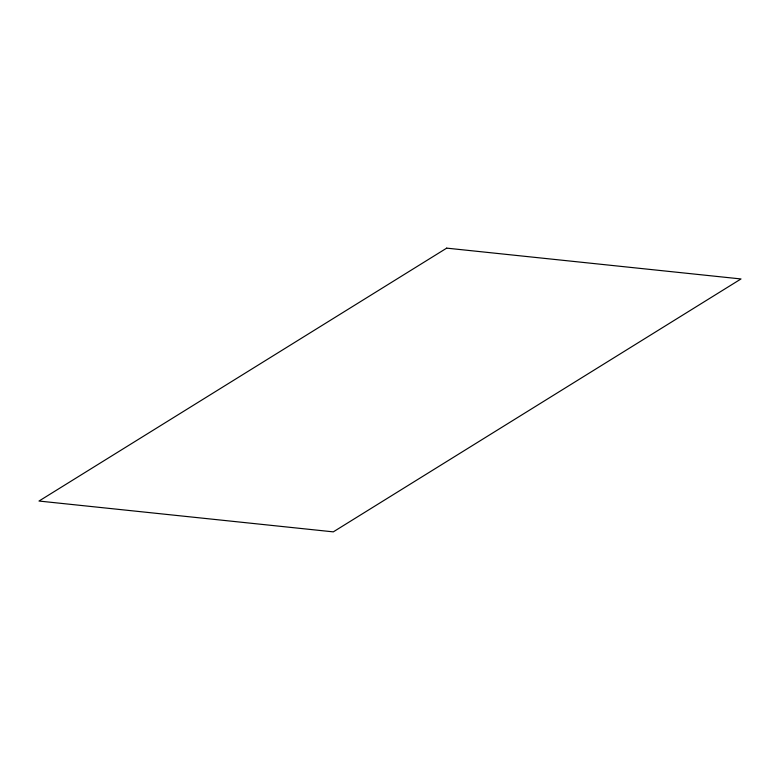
<?xml version="1.0" encoding="UTF-8"?>
<svg xmlns="http://www.w3.org/2000/svg" width="780" height="780" viewBox="0 0 780 780"><rect width="100%" height="100%" fill="white"/><g stroke="black" fill="none" stroke-linecap="round" stroke-linejoin="round"><path stroke-width="1.17" d="M446.696 248.137L39 501.043L333.304 531.862L741 278.957L446.696 248.137"/></g></svg>
